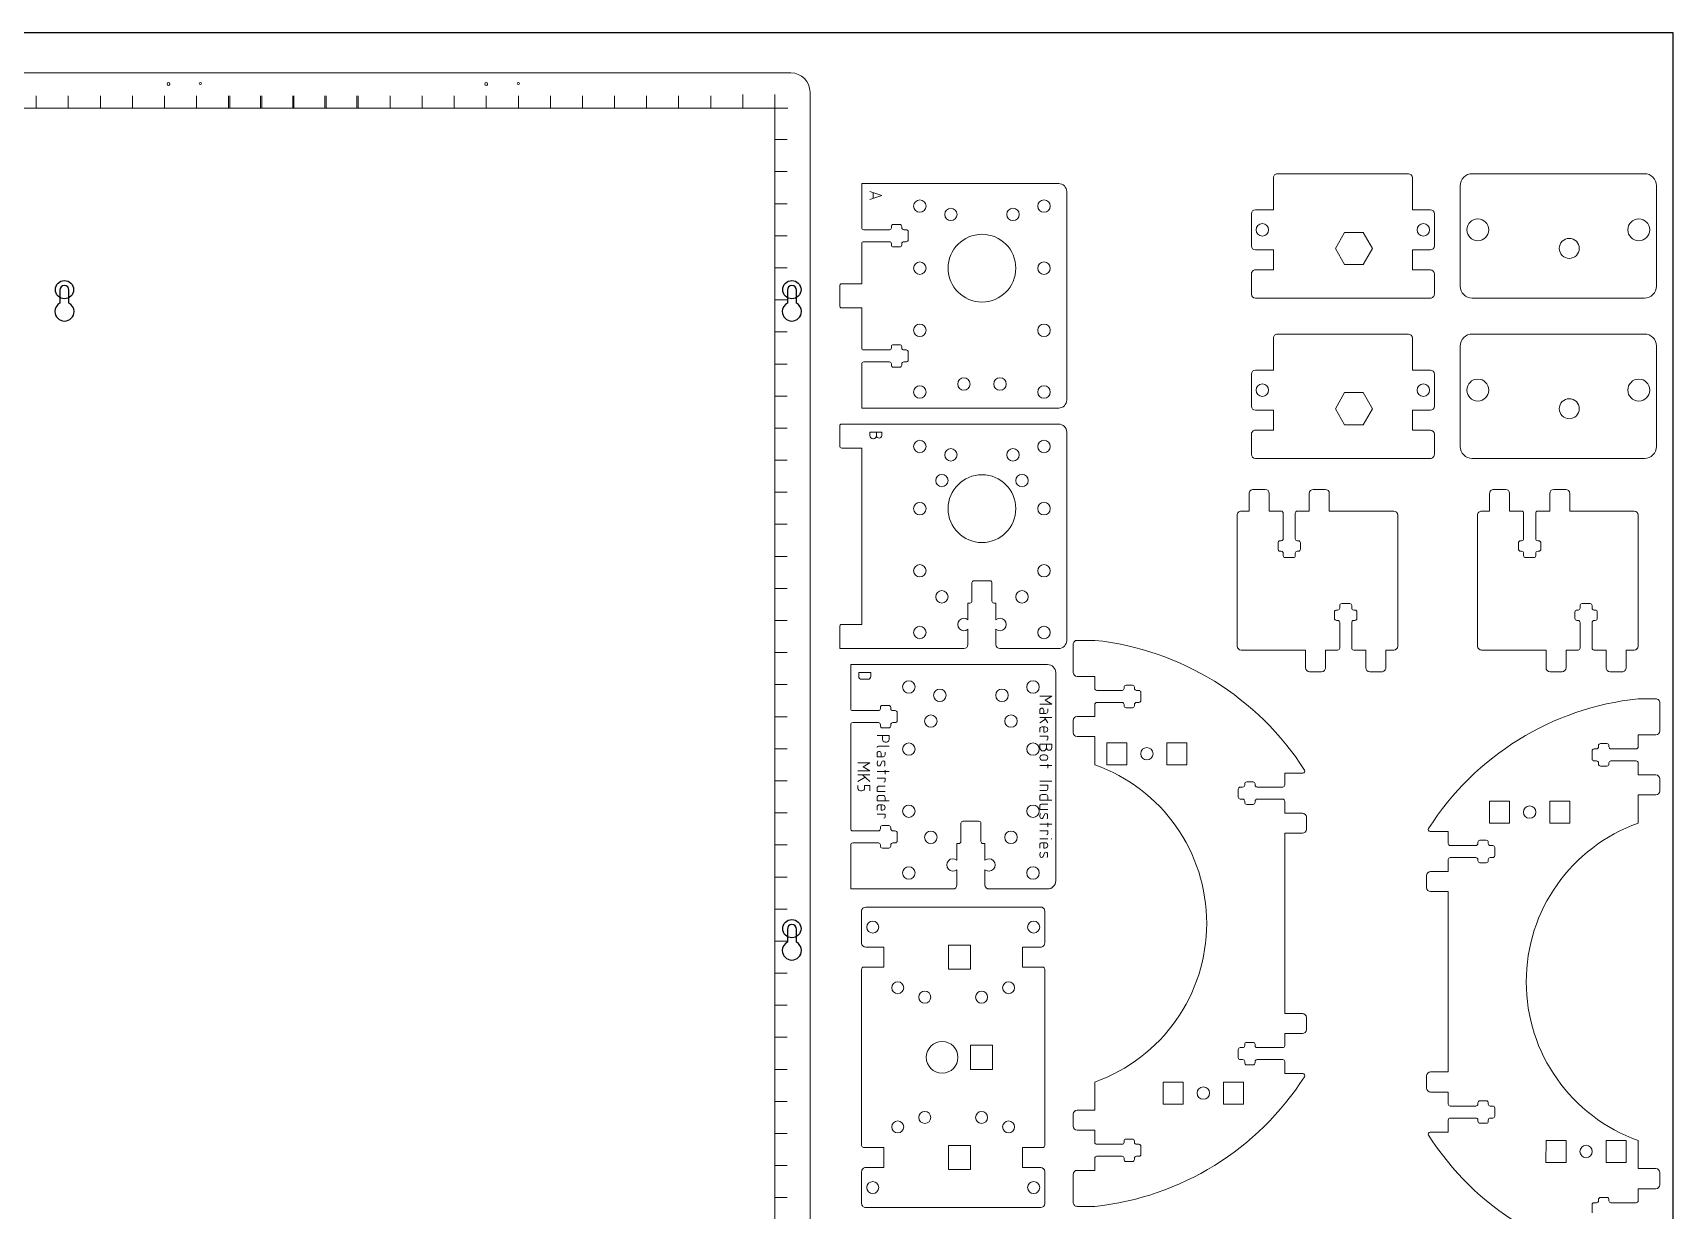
# Model space of a CAD drawing. Header units: millimetres. Extents: x 0 to 989, y 0 to 783.
# Drawn here: x 579.6 to 989, y 489.2 to 783 of the extents above; entities that cross this region are included whole.
import ezdxf

# ---------------------------------------------------------------- set-up
doc = ezdxf.new("R2010")
doc.units = ezdxf.units.MM
doc.layers.get('0').update_dxf_attribs({"color": 3, "linetype": 'CONTINUOUS', "true_color": 0x00ff00})
for name, color, linetype, lineweight, true_color in [('1 Motor Plate', 1, 'CONTINUOUS', 0, 0xff0000), ('1 Motor Plate Text', 5, 'CONTINUOUS', 0, 0x0000ff), ('2 Spacer Plate', 1, 'CONTINUOUS', 0, 0xff0000), ('2 Spacer Plate Text', 5, 'CONTINUOUS', 0, 0x0000ff), ('4 Retainer Plate', 1, 'CONTINUOUS', 0, 0xff0000), ('4 Retainer Plate Text', 5, 'CONTINUOUS', 0, 0x0000ff), ('5 Interface Spacer Mount', 1, 'CONTINUOUS', 0, 0xff0000), ('6 Dino Brackets', 1, 'CONTINUOUS', 0, 0xff0000), ('Build platform acrylic', 1, 'CONTINUOUS', 0, 0xff0000), ('Build platform acrylic text', 5, 'CONTINUOUS', 0, 0x0000ff)]:
    doc.layers.add(name, color=color, linetype=linetype, lineweight=lineweight, true_color=true_color)
doc.layers.add('Layer_1', color=7, linetype='CONTINUOUS', true_color=0xffffff)

msp = doc.modelspace()

# ---------------------------------------------------------------- linework, layer by layer
for p, q in [((989.01, 782.97), (0, 782.97)), ((989.01, 0), (989.01, 782.97))]:
    msp.add_line(p, q)
at = {"layer": '1 Motor Plate'}
for p, q in [((835.64, 745.34), (786.49, 745.34)), ((786.49, 745.34), (786.49, 734.34)), ((837.64, 743.34), (837.64, 691.34)), ((786.99, 733.84), (793.39, 733.84)), ((793.89, 734.34), (793.89, 734.64)), ((794.39, 735.14), (795.99, 735.14)), ((796.49, 734.64), (796.49, 734.34)), ((796.99, 733.84), (797.59, 733.84)), ((798.09, 733.34), (798.09, 731.34)), ((786.49, 730.34), (786.49, 720.34)), ((793.39, 730.84), (786.99, 730.84)), ((793.89, 730.04), (793.89, 730.34)), ((795.99, 729.54), (794.39, 729.54)), ((796.49, 730.34), (796.49, 730.04)), ((797.59, 730.84), (796.99, 730.84)), ((780.99, 719.84), (780.99, 714.84)), ((786.49, 720.34), (781.49, 720.34)), ((786.49, 714.34), (781.49, 714.34)), ((786.49, 714.34), (786.49, 704.34)), ((793.89, 704.34), (793.89, 704.64)), ((794.39, 705.14), (795.99, 705.14)), ((796.49, 704.64), (796.49, 704.34)), ((786.49, 700.34), (786.49, 689.34)), ((786.99, 703.84), (793.39, 703.84)), ((793.39, 700.84), (786.99, 700.84)), ((793.89, 700.04), (793.89, 700.34)), ((796.49, 700.34), (796.49, 700.04)), ((796.99, 703.84), (797.59, 703.84)), ((797.59, 700.84), (796.99, 700.84)), ((798.09, 703.34), (798.09, 701.34)), ((795.99, 699.54), (794.39, 699.54)), ((835.64, 689.34), (786.49, 689.34))]:
    msp.add_line(p, q, dxfattribs=at)
for centre, radius in [((800.99, 739.74), 1.55), ((831.99, 739.74), 1.55), ((808.74, 737.66), 1.55), ((824.24, 737.66), 1.55), ((816.49, 724.24), 8.45), ((800.99, 724.24), 1.55), ((831.99, 724.24), 1.55), ((800.99, 708.74), 1.55), ((831.99, 708.74), 1.55), ((811.99, 695.34), 1.55), ((820.99, 695.34), 1.55), ((800.99, 693.34), 1.55), ((831.99, 693.34), 1.55)]:
    msp.add_circle(centre, radius, dxfattribs=at)
for centre, radius, start, end in [((835.64, 743.34), 2, 0.0001, 90.0001), ((786.99, 734.34), 0.5, 180, 270), ((793.39, 734.34), 0.5, 270, 360), ((794.39, 734.64), 0.5, 90, 180), ((795.99, 734.64), 0.5, 360, 90), ((796.99, 734.34), 0.5, 180, 270), ((797.59, 733.34), 0.5, 360, 90), ((786.99, 730.34), 0.5, 90, 180), ((793.39, 730.34), 0.5, 360, 90), ((794.39, 730.04), 0.5, 180, 270), ((795.99, 730.04), 0.5, 270, 360), ((796.99, 730.34), 0.5, 90, 180), ((797.59, 731.34), 0.5, 270, 360), ((781.49, 719.84), 0.5, 90, 180), ((781.49, 714.84), 0.5, 180, 270), ((786.99, 704.34), 0.5, 180, 270), ((793.39, 704.34), 0.5, 270, 360), ((794.39, 704.64), 0.5, 90, 180), ((795.99, 704.64), 0.5, 360, 90), ((796.99, 704.34), 0.5, 180, 270), ((786.99, 700.34), 0.5, 90, 180), ((793.39, 700.34), 0.5, 360, 90), ((796.99, 700.34), 0.5, 90, 180), ((797.59, 703.34), 0.5, 360, 90), ((797.59, 701.34), 0.5, 270, 360), ((794.39, 700.04), 0.5, 180, 270), ((795.99, 700.04), 0.5, 270, 360), ((835.64, 691.34), 2, 270, 0)]:
    msp.add_arc(centre, radius, start, end, dxfattribs=at)
at = {"layer": '1 Motor Plate Text'}
for p, q in [((788.49, 743.34), (791.49, 742.34)), ((791.49, 742.34), (788.49, 741.34)), ((789.32, 743.06), (789.32, 741.61))]:
    msp.add_line(p, q, dxfattribs=at)
at = {"layer": '2 Spacer Plate'}
for p, q in [((780.99, 684.84), (780.99, 679.84)), ((835.64, 685.34), (781.49, 685.34)), ((837.64, 683.34), (837.64, 631.34)), ((786.49, 679.34), (781.49, 679.34)), ((786.49, 679.34), (786.49, 635.34)), ((813.99, 641.19), (813.99, 645.74)), ((814.49, 646.24), (818.49, 646.24)), ((818.99, 645.74), (818.99, 641.19)), ((813.49, 640.69), (812.99, 640.69)), ((812.99, 636.52), (812.99, 640.69)), ((819.49, 640.69), (819.99, 640.69)), ((819.99, 640.69), (819.99, 636.52)), ((780.99, 634.84), (780.99, 629.34)), ((786.49, 635.34), (781.49, 635.34)), ((812.99, 630.34), (812.99, 634.15)), ((819.99, 634.15), (819.99, 630.34)), ((811.99, 629.34), (780.99, 629.34)), ((835.64, 629.34), (820.99, 629.34))]:
    msp.add_line(p, q, dxfattribs=at)
for centre, radius in [((800.99, 679.74), 1.55), ((831.99, 679.74), 1.55), ((808.74, 677.66), 1.55), ((824.24, 677.66), 1.55), ((806.49, 671.24), 1.55), ((816.49, 664.24), 8.45), ((826.49, 671.24), 1.55), ((800.99, 664.24), 1.55), ((831.99, 664.24), 1.55), ((800.99, 648.74), 1.55), ((831.99, 648.74), 1.55), ((806.49, 642.24), 1.55), ((826.49, 642.24), 1.55), ((800.99, 633.34), 1.55), ((831.99, 633.34), 1.55)]:
    msp.add_circle(centre, radius, dxfattribs=at)
for centre, radius, start, end in [((781.49, 684.84), 0.5, 90, 180), ((835.64, 683.34), 2, 0.0001, 90.0001), ((781.49, 679.84), 0.5, 180, 270), ((814.49, 645.74), 0.5, 90, 180), ((818.49, 645.74), 0.5, 360, 90), ((813.49, 641.19), 0.5, 270, 360), ((819.49, 641.19), 0.5, 180, 270), ((781.49, 634.84), 0.5, 90, 180), ((811.99, 635.34), 1.55, 49.8222, 310.1778), ((820.99, 635.34), 1.55, 229.8222, 130.1778), ((835.64, 631.34), 2, 270, 360), ((811.99, 630.34), 1, 270, 360), ((820.99, 630.34), 1, 180, 270)]:
    msp.add_arc(centre, radius, start, end, dxfattribs=at)
at = {"layer": '2 Spacer Plate Text'}
for p, q in [((788.49, 683.34), (791.49, 683.34)), ((788.49, 682.47), (788.49, 683.34)), ((789.35, 681.67), (789.29, 681.67)), ((790.15, 683.34), (790.15, 682.47)), ((791.49, 683.34), (791.49, 682.5))]:
    msp.add_line(p, q, dxfattribs=at)
for centre, radius, start, end in [((789.29, 682.47), 0.8, 180, 270), ((789.35, 682.47), 0.8, 270, 360), ((790.82, 682.5), 0.667, 180, 360)]:
    msp.add_arc(centre, radius, start, end, dxfattribs=at)
at = {"layer": '4 Retainer Plate'}
for p, q in [((783.74, 625.34), (832.89, 625.34)), ((783.74, 625.34), (783.74, 614.24)), ((834.89, 623.34), (834.89, 571.34)), ((791.14, 614.34), (791.14, 614.64)), ((791.64, 615.14), (793.24, 615.14)), ((793.74, 614.64), (793.74, 614.34)), ((783.74, 610.24), (783.74, 584.34)), ((784.24, 613.84), (790.64, 613.84)), ((790.64, 610.84), (784.24, 610.84)), ((791.14, 610.04), (791.14, 610.34)), ((793.74, 610.34), (793.74, 610.04)), ((794.24, 613.84), (794.84, 613.84)), ((794.84, 610.84), (794.24, 610.84)), ((795.34, 613.34), (795.34, 611.34)), ((793.24, 609.54), (791.64, 609.54)), ((811.24, 581.19), (811.24, 585.74)), ((811.74, 586.24), (815.74, 586.24)), ((816.24, 585.74), (816.24, 581.19)), ((784.24, 583.84), (790.64, 583.84)), ((791.14, 584.34), (791.14, 584.64)), ((791.64, 585.14), (793.24, 585.14)), ((793.74, 584.64), (793.74, 584.34)), ((794.24, 583.84), (794.84, 583.84)), ((795.34, 583.34), (795.34, 581.34)), ((783.74, 580.34), (783.74, 569.34)), ((790.64, 580.84), (784.24, 580.84)), ((791.14, 580.04), (791.14, 580.34)), ((793.24, 579.54), (791.64, 579.54)), ((793.74, 580.34), (793.74, 580.04)), ((794.84, 580.84), (794.24, 580.84)), ((810.74, 580.69), (810.24, 580.69)), ((810.24, 576.52), (810.24, 580.69)), ((816.74, 580.69), (817.24, 580.69)), ((817.24, 580.69), (817.24, 576.52)), ((810.24, 570.34), (810.24, 574.15)), ((817.24, 574.15), (817.24, 570.34)), ((809.24, 569.34), (783.74, 569.34)), ((832.89, 569.34), (818.24, 569.34))]:
    msp.add_line(p, q, dxfattribs=at)
for centre in [(798.24, 619.74), (805.99, 617.66), (821.49, 617.66), (829.24, 619.74), (803.74, 611.24), (823.74, 611.24), (798.24, 604.24), (829.24, 604.24), (798.24, 588.74), (829.24, 588.74), (803.74, 582.24), (823.74, 582.24), (798.24, 573.34), (829.24, 573.34)]:
    msp.add_circle(centre, 1.55, dxfattribs=at)
for centre, radius, start, end in [((832.89, 623.34), 2, 360, 90), ((784.24, 614.34), 0.5, 180, 270), ((790.64, 614.34), 0.5, 270, 360), ((791.64, 614.64), 0.5, 90, 180), ((793.24, 614.64), 0.5, 360, 90), ((794.24, 614.34), 0.5, 180, 270), ((784.24, 610.34), 0.5, 90, 180), ((790.64, 610.34), 0.5, 360, 90), ((791.64, 610.04), 0.5, 180, 270), ((793.24, 610.04), 0.5, 270, 360), ((794.24, 610.34), 0.5, 90, 180), ((794.84, 613.34), 0.5, 360, 90), ((794.84, 611.34), 0.5, 270, 360), ((813.74, 604.24), 8.45, 270, 270), ((811.74, 585.74), 0.5, 90, 180), ((815.74, 585.74), 0.5, 360, 90), ((784.24, 584.34), 0.5, 180, 270), ((790.64, 584.34), 0.5, 270, 360), ((791.64, 584.64), 0.5, 90, 180), ((793.24, 584.64), 0.5, 360, 90), ((794.24, 584.34), 0.5, 180, 270), ((794.84, 583.34), 0.5, 360, 90), ((784.24, 580.34), 0.5, 90, 180), ((790.64, 580.34), 0.5, 360, 90), ((791.64, 580.04), 0.5, 180, 270), ((793.24, 580.04), 0.5, 270, 360), ((794.24, 580.34), 0.5, 90, 180), ((794.84, 581.34), 0.5, 270, 360), ((810.74, 581.19), 0.5, 270, 360), ((816.74, 581.19), 0.5, 180, 270), ((809.24, 575.34), 1.55, 49.8222, 310.1778), ((818.24, 575.34), 1.55, 229.8222, 130.1778), ((809.24, 570.34), 1, 270, 360), ((818.24, 570.34), 1, 180, 270), ((832.89, 571.34), 2, 270, 0)]:
    msp.add_arc(centre, radius, start, end, dxfattribs=at)
at = {"layer": '4 Retainer Plate Text'}
for p, q in [((785.74, 623.34), (785.74, 622.34)), ((788.74, 623.34), (785.74, 623.34)), ((788.74, 622.34), (788.74, 623.34)), ((786.4, 621.67), (788.07, 621.67)), ((830.93, 617.46), (833.93, 617.46)), ((833.93, 615.46), (830.93, 615.46)), ((833.93, 617.46), (832.27, 616.46)), ((832.27, 616.46), (833.93, 615.46)), ((832.93, 614.29), (832.93, 613.63)), ((830.93, 613.13), (830.93, 613.96)), ((832.43, 613.13), (830.93, 613.13)), ((833.93, 612.13), (830.93, 612.13)), ((832.38, 611.69), (830.93, 610.79)), ((831.93, 613.96), (831.93, 613.13)), ((832.1, 612.13), (832.93, 610.79)), ((790.33, 607.67), (793.33, 607.67)), ((791.67, 606.67), (791.67, 607.67)), ((792.67, 606), (792.33, 606)), ((793.33, 607.67), (793.33, 606.67)), ((830.93, 609.29), (830.93, 608.46)), ((830.93, 607.46), (832.93, 607.46)), ((832.27, 609.79), (831.43, 609.79)), ((831.93, 609.79), (831.93, 608.46)), ((831.93, 608.46), (832.27, 608.46)), ((832.93, 607.46), (832.93, 606.79)), ((790.33, 602.34), (790.33, 603.17)), ((791.83, 602.34), (790.33, 602.34)), ((793.33, 605), (790.67, 605)), ((791.33, 603.17), (791.33, 602.34)), ((792.33, 603.5), (792.33, 602.84)), ((830.93, 605.46), (833.93, 605.46)), ((830.93, 604.59), (830.93, 605.46)), ((832.27, 602.79), (831.6, 602.79)), ((831.8, 603.79), (831.73, 603.79)), ((832.6, 605.46), (832.6, 604.59)), ((833.93, 605.46), (833.93, 604.63)), ((785.53, 600.84), (788.53, 600.84)), ((788.53, 598.84), (785.53, 598.84)), ((788.53, 597.84), (785.53, 597.84)), ((786.7, 597.84), (788.53, 596.17)), ((788.53, 600.84), (786.87, 599.84)), ((786.87, 599.84), (788.53, 598.84)), ((793.33, 598.67), (790.33, 598.67)), ((791.47, 601.06), (791.15, 600.27)), ((792.33, 599), (792.33, 598)), ((833.93, 600.13), (830.93, 600.13)), ((831.6, 601.46), (832.27, 601.46)), ((832.93, 600.46), (832.93, 599.46)), ((787.31, 597.28), (785.53, 596.17)), ((785.53, 594.5), (785.53, 595.17)), ((786.53, 593.84), (786.2, 593.84)), ((788.53, 595.17), (787.2, 595.17)), ((787.2, 595.17), (787.2, 594.5)), ((788.53, 593.84), (788.53, 595.17)), ((790.33, 597), (792.33, 597)), ((790.33, 594.5), (790.33, 593.67)), ((790.33, 593.67), (792.33, 593.67)), ((792.33, 595), (790.83, 595)), ((792.33, 597), (792.33, 596.34)), ((833.93, 596.21), (830.93, 596.21)), ((830.93, 595.21), (832.93, 595.21)), ((832.43, 593.88), (830.93, 593.88)), ((832.93, 595.21), (832.93, 594.38)), ((790.33, 591.34), (790.33, 592.17)), ((793.33, 591.34), (790.33, 591.34)), ((790.33, 589.84), (790.33, 589)), ((790.83, 592.67), (791.83, 592.67)), ((791.67, 590.34), (790.83, 590.34)), ((791.33, 590.34), (791.33, 589)), ((792.33, 592.17), (792.33, 591.34)), ((830.93, 591.54), (830.93, 592.38)), ((833.93, 591.54), (830.93, 591.54)), ((830.93, 590.04), (830.93, 589.21)), ((831.43, 592.88), (832.43, 592.88)), ((832.93, 590.54), (831.43, 590.54)), ((832.93, 592.38), (832.93, 591.54)), ((790.33, 588), (792.33, 588)), ((791.33, 589), (791.67, 589)), ((792.33, 588), (792.33, 587.34)), ((830.93, 589.21), (832.93, 589.21)), ((833.93, 585.54), (830.93, 585.54)), ((832.07, 587.94), (831.75, 587.15)), ((832.93, 585.88), (832.93, 584.88)), ((830.93, 583.88), (832.93, 583.88)), ((830.93, 581.88), (832.93, 581.88)), ((832.93, 583.88), (832.93, 583.21)), ((833.77, 581.88), (833.93, 581.88)), ((830.93, 580.38), (830.93, 579.54)), ((832.27, 580.88), (831.43, 580.88)), ((832.07, 578.27), (831.75, 577.48)), ((831.93, 580.88), (831.93, 579.54)), ((831.93, 579.54), (832.27, 579.54))]:
    msp.add_line(p, q, dxfattribs=at)
for centre, radius, start, end in [((786.4, 622.34), 0.667, 180, 270), ((788.07, 622.34), 0.667, 270, 360), ((831.43, 613.96), 0.5, 360, 180), ((832.43, 613.63), 0.5, 270, 360), ((792.33, 606.67), 0.667, 180, 270), ((792.67, 606.67), 0.667, 270, 360), ((831.43, 609.29), 0.5, 90, 180), ((832.27, 609.13), 0.667, 270, 90), ((832.6, 606.79), 0.333, 270, 360), ((790.67, 604.67), 0.333, 90, 180), ((790.83, 603.17), 0.5, 360, 180), ((791.83, 602.84), 0.5, 270, 360), ((831.73, 604.59), 0.8, 180, 270), ((831.6, 602.13), 0.667, 90, 270), ((831.8, 604.59), 0.8, 270, 360), ((832.27, 602.13), 0.667, 270, 90), ((833.27, 604.63), 0.667, 180, 360), ((791.69, 600.72), 1.35, 153.1, 198.3), ((790.78, 600.43), 0.4, 198.3, 337.79), ((791.84, 600.91), 0.4, 18.3, 157.8), ((790.94, 600.61), 1.35, 333.1, 18.3), ((786.2, 594.5), 0.667, 180, 270), ((786.53, 594.5), 0.667, 270, 360), ((790.83, 594.5), 0.5, 90, 180), ((792, 596.34), 0.333, 270, 360), ((832.43, 594.38), 0.5, 270, 360), ((790.83, 592.17), 0.5, 90, 180), ((790.83, 589.84), 0.5, 90, 180), ((791.67, 589.67), 0.667, 270, 90), ((791.83, 592.17), 0.5, 360, 90), ((831.43, 592.38), 0.5, 90, 180), ((831.43, 590.04), 0.5, 90, 180), ((832.43, 592.38), 0.5, 360, 90), ((792, 587.34), 0.333, 270, 360), ((832.29, 587.6), 1.35, 153.1, 198.3), ((831.38, 587.3), 0.4, 198.3, 337.79), ((832.44, 587.79), 0.4, 18.3, 157.8), ((831.54, 587.49), 1.35, 333.1, 18.3), ((832.6, 583.21), 0.333, 270, 360), ((831.43, 580.38), 0.5, 90, 180), ((832.29, 577.93), 1.35, 153.1, 198.3), ((831.38, 577.63), 0.4, 198.3, 337.79), ((832.44, 578.12), 0.4, 18.3, 157.8), ((832.27, 580.21), 0.667, 270, 90), ((831.54, 577.82), 1.35, 333.1, 18.3)]:
    msp.add_arc(centre, radius, start, end, dxfattribs=at)
at = {"layer": '5 Interface Spacer Mount'}
for p, q in [((786.47, 563.83), (786.47, 555.83)), ((831.15, 564.84), (787.47, 564.83)), ((832.15, 563.84), (832.15, 555.84)), ((791.97, 554.83), (787.47, 554.83)), ((791.97, 549.83), (791.97, 554.83)), ((813.65, 555.34), (808.15, 555.34)), ((808.15, 555.34), (808.15, 549.34)), ((813.65, 549.34), (813.65, 555.34)), ((826.65, 549.84), (826.65, 554.84)), ((831.15, 554.84), (826.65, 554.84)), ((786.47, 505.34), (786.47, 549.34)), ((791.97, 549.83), (786.97, 549.84)), ((813.65, 549.34), (808.15, 549.34)), ((831.65, 549.84), (826.65, 549.84)), ((832.15, 549.34), (832.15, 505.34)), ((813.65, 530.34), (819.15, 530.34)), ((813.65, 524.34), (813.65, 530.34)), ((819.15, 530.34), (819.15, 524.34)), ((819.15, 524.34), (813.65, 524.34)), ((813.65, 524.34), (819.15, 524.34)), ((791.97, 504.84), (786.97, 504.84)), ((791.97, 499.84), (791.97, 504.84)), ((813.65, 505.34), (808.15, 505.34)), ((808.15, 499.34), (808.15, 505.34)), ((813.65, 505.34), (813.65, 499.34)), ((826.65, 499.84), (826.65, 504.84)), ((831.65, 504.84), (826.65, 504.84)), ((791.97, 499.84), (787.47, 499.84)), ((831.15, 499.84), (826.65, 499.84)), ((786.47, 498.84), (786.47, 490.84)), ((813.65, 499.34), (808.15, 499.34)), ((832.15, 490.84), (832.15, 498.84)), ((831.15, 489.84), (787.47, 489.84))]:
    msp.add_line(p, q, dxfattribs=at)
for centre, radius in [((789.22, 559.83), 1.5), ((829.4, 559.84), 1.5), ((795.47, 544.71), 1.5), ((823.15, 544.71), 1.5), ((802.22, 542.34), 1.5), ((816.4, 542.34), 1.5), ((806.56, 527.34), 3.95), ((802.22, 512.34), 1.5), ((816.4, 512.34), 1.5), ((795.47, 509.96), 1.5), ((823.15, 509.96), 1.5), ((789.22, 494.84), 1.5), ((829.4, 494.84), 1.5)]:
    msp.add_circle(centre, radius, dxfattribs=at)
for centre, radius, start, end in [((787.47, 563.83), 1, 90.0147, 180.0143), ((831.15, 563.84), 1, 0.0143, 90.0147), ((787.47, 555.83), 1, 180, 269.9997), ((831.15, 555.84), 1, 269.9997, 360), ((786.97, 549.34), 0.5, 89.9641, 180), ((831.65, 549.34), 0.5, 360, 89.9641), ((786.97, 505.34), 0.5, 180, 269.9997), ((831.65, 505.34), 0.5, 269.9997, 360), ((787.47, 498.84), 1, 89.9997, 180), ((831.15, 498.84), 1, 360, 89.9997), ((787.47, 490.84), 1, 179.9994, 269.9997), ((831.15, 490.84), 1, 269.9997, 359.9994)]:
    msp.add_arc(centre, radius, start, end, dxfattribs=at)
at = {"layer": '6 Dino Brackets'}
for p, q in [((889.23, 746.81), (889.23, 738.81)), ((890.23, 747.81), (922.91, 747.8)), ((923.91, 738.81), (923.91, 746.8)), ((938.84, 747.81), (981.84, 747.81)), ((935.84, 719.77), (935.84, 744.81)), ((984.84, 719.77), (984.84, 744.81)), ((883.73, 737.81), (883.73, 729.81)), ((889.23, 738.81), (884.73, 738.81)), ((928.41, 738.81), (923.91, 738.81)), ((929.41, 729.81), (929.41, 737.81)), ((904.7, 729.18), (907.01, 733.18)), ((907.01, 733.18), (911.63, 733.18)), ((911.63, 733.18), (913.93, 729.18)), ((889.23, 728.81), (884.73, 728.81)), ((889.23, 723.81), (889.23, 728.81)), ((904.7, 729.18), (907.01, 725.18)), ((911.63, 725.18), (913.93, 729.18)), ((923.91, 723.81), (923.91, 728.81)), ((928.41, 728.81), (923.91, 728.81)), ((907.01, 725.18), (911.63, 725.18)), ((883.73, 717.77), (883.73, 722.81)), ((889.23, 723.81), (884.73, 723.81)), ((928.41, 723.81), (923.91, 723.81)), ((929.41, 717.77), (929.41, 722.81)), ((928.41, 716.77), (884.73, 716.77)), ((938.84, 716.77), (981.84, 716.77)), ((889.23, 706.81), (889.23, 698.81)), ((890.23, 707.81), (922.91, 707.8)), ((923.91, 698.81), (923.91, 706.8)), ((935.84, 679.77), (935.84, 704.81)), ((938.84, 707.81), (981.84, 707.81)), ((984.84, 679.77), (984.84, 704.81)), ((883.73, 697.81), (883.73, 689.81)), ((889.23, 698.81), (884.73, 698.81)), ((928.41, 698.81), (923.91, 698.81)), ((929.41, 689.81), (929.41, 697.81)), ((904.7, 689.18), (907.01, 693.18)), ((907.01, 693.18), (911.63, 693.18)), ((911.63, 693.18), (913.93, 689.18)), ((889.23, 688.81), (884.73, 688.81)), ((889.23, 683.81), (889.23, 688.81)), ((904.7, 689.18), (907.01, 685.18)), ((911.63, 685.18), (913.93, 689.18)), ((923.91, 683.81), (923.91, 688.81)), ((928.41, 688.81), (923.91, 688.81)), ((889.23, 683.81), (884.73, 683.81)), ((907.01, 685.18), (911.63, 685.18)), ((928.41, 683.81), (923.91, 683.81)), ((883.73, 677.77), (883.73, 682.81)), ((929.41, 677.77), (929.41, 682.81)), ((928.41, 676.77), (884.73, 676.77)), ((938.84, 676.77), (981.84, 676.77)), ((883.19, 663.62), (883.19, 668.02)), ((887.19, 669.02), (884.19, 669.02)), ((888.19, 663.62), (888.19, 668.02)), ((898.19, 663.62), (898.19, 668.02)), ((902.19, 669.02), (899.19, 669.02)), ((903.19, 668.02), (903.19, 663.62)), ((943.19, 663.62), (943.19, 668.02)), ((947.19, 669.02), (944.19, 669.02)), ((948.19, 663.62), (948.19, 668.02)), ((958.19, 663.62), (958.19, 668.02)), ((962.19, 669.02), (959.19, 669.02)), ((963.19, 668.02), (963.19, 663.62)), ((883.19, 663.62), (881.19, 663.62)), ((891.19, 663.62), (888.19, 663.62)), ((895.19, 663.62), (898.19, 663.62)), ((903.19, 663.62), (919.27, 663.62)), ((943.19, 663.62), (941.19, 663.62)), ((951.19, 663.62), (948.19, 663.62)), ((955.19, 663.62), (958.19, 663.62)), ((963.19, 663.62), (979.27, 663.62)), ((880.19, 629.94), (880.19, 662.62)), ((891.69, 656.72), (891.69, 663.12)), ((894.69, 663.12), (894.69, 656.72)), ((920.27, 629.94), (920.27, 662.62)), ((940.19, 629.94), (940.19, 662.62)), ((951.69, 656.72), (951.69, 663.12)), ((954.69, 663.12), (954.69, 656.72)), ((980.27, 629.94), (980.27, 662.62)), ((890.39, 655.72), (890.39, 654.12)), ((891.19, 656.22), (890.89, 656.22)), ((895.49, 656.22), (895.19, 656.22)), ((895.99, 654.12), (895.99, 655.72)), ((950.39, 655.72), (950.39, 654.12)), ((951.19, 656.22), (950.89, 656.22)), ((955.49, 656.22), (955.19, 656.22)), ((955.99, 654.12), (955.99, 655.72)), ((890.89, 653.62), (891.19, 653.62)), ((891.69, 652.52), (891.69, 653.12)), ((894.19, 652.02), (892.19, 652.02)), ((894.69, 653.12), (894.69, 652.52)), ((895.19, 653.62), (895.49, 653.62)), ((950.89, 653.62), (951.19, 653.62)), ((951.69, 652.52), (951.69, 653.12)), ((954.19, 652.02), (952.19, 652.02)), ((954.69, 653.12), (954.69, 652.52)), ((955.19, 653.62), (955.49, 653.62)), ((905.27, 638.94), (904.97, 638.94)), ((905.77, 639.44), (905.77, 640.04)), ((906.27, 640.54), (908.27, 640.54)), ((908.77, 640.04), (908.77, 639.44)), ((909.57, 638.94), (909.27, 638.94)), ((965.27, 638.94), (964.97, 638.94)), ((965.77, 639.44), (965.77, 640.04)), ((966.27, 640.54), (968.27, 640.54)), ((968.77, 640.04), (968.77, 639.44)), ((969.57, 638.94), (969.27, 638.94)), ((904.47, 638.44), (904.47, 636.84)), ((904.97, 636.34), (905.27, 636.34)), ((905.77, 629.44), (905.77, 635.84)), ((908.77, 635.84), (908.77, 629.44)), ((909.27, 636.34), (909.57, 636.34)), ((910.07, 636.84), (910.07, 638.44)), ((964.47, 638.44), (964.47, 636.84)), ((964.97, 636.34), (965.27, 636.34)), ((965.77, 629.44), (965.77, 635.84)), ((968.77, 635.84), (968.77, 629.44)), ((969.27, 636.34), (969.57, 636.34)), ((970.07, 636.84), (970.07, 638.44)), ((844.66, 631.38), (840.26, 631.38)), ((839.26, 630.38), (839.26, 623.38)), ((881.19, 628.94), (897.27, 628.94)), ((897.27, 624.54), (897.27, 628.94)), ((902.27, 628.94), (902.27, 624.54)), ((905.27, 628.94), (902.27, 628.94)), ((909.27, 628.94), (912.27, 628.94)), ((912.27, 628.94), (912.27, 624.54)), ((917.27, 628.94), (917.27, 624.54)), ((917.27, 628.94), (919.27, 628.94)), ((941.19, 628.94), (957.27, 628.94)), ((957.27, 624.54), (957.27, 628.94)), ((962.27, 628.94), (962.27, 624.54)), ((965.27, 628.94), (962.27, 628.94)), ((969.27, 628.94), (972.27, 628.94)), ((972.27, 628.94), (972.27, 624.54)), ((977.27, 628.94), (977.27, 624.54)), ((977.27, 628.94), (979.27, 628.94)), ((844.66, 622.38), (840.26, 622.38)), ((844.66, 619.38), (844.66, 622.38)), ((898.27, 623.54), (901.27, 623.54)), ((913.27, 623.54), (916.27, 623.54)), ((958.27, 623.54), (961.27, 623.54)), ((973.27, 623.54), (976.27, 623.54)), ((851.46, 618.88), (845.16, 618.88)), ((851.96, 619.38), (851.96, 619.68)), ((852.46, 620.18), (854.06, 620.18)), ((854.56, 619.68), (854.56, 619.38)), ((855.66, 618.88), (855.06, 618.88)), ((856.16, 616.38), (856.16, 618.38)), ((844.66, 615.38), (844.66, 612.38)), ((845.16, 615.88), (851.46, 615.88)), ((851.96, 615.08), (851.96, 615.38)), ((854.06, 614.58), (852.46, 614.58)), ((854.56, 615.38), (854.56, 615.08)), ((855.06, 615.88), (855.66, 615.88)), ((980.26, 616.8), (984.67, 616.8)), ((985.67, 608.8), (985.67, 615.8)), ((839.26, 611.38), (839.26, 608.38)), ((844.66, 612.38), (840.26, 612.38)), ((840.26, 607.38), (844.66, 607.38)), ((844.66, 600.34), (844.66, 607.38)), ((980.27, 607.8), (984.67, 607.8)), ((980.27, 604.8), (980.27, 607.8)), ((847.66, 605.84), (847.66, 600.34)), ((852.66, 605.84), (847.66, 605.84)), ((852.66, 605.84), (852.66, 600.34)), ((862.66, 605.84), (862.66, 600.34)), ((867.66, 605.84), (862.66, 605.84)), ((867.66, 605.84), (867.66, 600.34)), ((968.77, 601.8), (968.77, 603.8)), ((969.27, 604.3), (969.87, 604.3)), ((970.37, 605.1), (970.37, 604.8)), ((972.47, 605.6), (970.87, 605.6)), ((972.97, 604.8), (972.97, 605.1)), ((973.47, 604.3), (979.77, 604.3)), ((852.66, 600.34), (847.66, 600.34)), ((867.66, 600.34), (862.66, 600.34)), ((892.06, 595.26), (892.06, 598.26)), ((896.56, 598.26), (892.06, 598.26)), ((969.87, 601.3), (969.27, 601.3)), ((970.37, 600.8), (970.37, 600.5)), ((970.87, 600), (972.47, 600)), ((972.97, 600.5), (972.97, 600.8)), ((979.77, 601.3), (973.47, 601.3)), ((980.27, 600.8), (980.27, 597.8)), ((980.27, 597.8), (984.67, 597.8)), ((880.46, 592.26), (880.46, 594.26)), ((880.96, 594.76), (881.56, 594.76)), ((882.06, 595.56), (882.06, 595.26)), ((884.16, 596.06), (882.56, 596.06)), ((884.66, 595.26), (884.66, 595.56)), ((885.16, 594.76), (891.56, 594.76)), ((985.67, 593.8), (985.67, 596.8)), ((881.56, 591.76), (880.96, 591.76)), ((882.06, 591.26), (882.06, 590.96)), ((882.56, 590.46), (884.16, 590.46)), ((884.66, 590.96), (884.66, 591.26)), ((891.56, 591.76), (885.16, 591.76)), ((892.06, 591.26), (892.06, 588.26)), ((943.19, 591.27), (948.19, 591.27)), ((943.19, 585.77), (943.19, 591.27)), ((948.19, 591.27), (948.19, 585.77)), ((958.19, 591.27), (958.19, 585.77)), ((958.19, 591.27), (963.19, 591.27)), ((963.19, 591.27), (963.19, 585.77)), ((984.67, 592.8), (980.27, 592.8)), ((980.27, 585.77), (980.27, 592.8)), ((892.06, 588.26), (896.46, 588.26)), ((897.46, 584.26), (897.46, 587.26)), ((943.19, 585.77), (948.19, 585.77)), ((958.19, 585.77), (963.19, 585.77)), ((892.06, 538.26), (892.06, 583.26)), ((892.06, 583.26), (896.46, 583.26)), ((928.37, 583.68), (932.86, 583.68)), ((932.86, 580.68), (932.86, 583.68)), ((942.36, 581.48), (940.76, 581.48)), ((933.36, 580.18), (939.76, 580.18)), ((940.26, 580.98), (940.26, 580.68)), ((942.86, 580.68), (942.86, 580.98)), ((943.36, 580.18), (943.96, 580.18)), ((944.46, 579.68), (944.46, 577.68)), ((932.86, 573.68), (928.46, 573.68)), ((932.86, 576.68), (932.86, 573.68)), ((939.76, 577.18), (933.36, 577.18)), ((940.26, 576.68), (940.26, 576.38)), ((940.76, 575.88), (942.36, 575.88)), ((942.86, 576.38), (942.86, 576.68)), ((943.96, 577.18), (943.36, 577.18)), ((927.46, 572.68), (927.46, 569.68)), ((932.86, 568.68), (928.46, 568.68)), ((932.86, 568.68), (932.86, 523.68)), ((892.06, 538.26), (896.46, 538.26)), ((897.46, 534.26), (897.46, 537.26)), ((892.06, 533.26), (896.46, 533.26)), ((892.06, 530.26), (892.06, 533.26)), ((880.46, 527.26), (880.46, 529.26)), ((880.96, 529.76), (881.56, 529.76)), ((882.06, 530.56), (882.06, 530.26)), ((884.16, 531.06), (882.56, 531.06)), ((884.66, 530.26), (884.66, 530.56)), ((885.16, 529.76), (891.56, 529.76)), ((881.56, 526.76), (880.96, 526.76)), ((882.06, 526.26), (882.06, 525.96)), ((882.56, 525.46), (884.16, 525.46)), ((884.66, 525.96), (884.66, 526.26)), ((891.56, 526.76), (885.16, 526.76)), ((892.06, 526.26), (892.06, 523.26)), ((844.66, 521.17), (844.66, 514.14)), ((861.74, 515.67), (861.74, 521.17)), ((866.74, 521.17), (861.74, 521.17)), ((866.74, 515.67), (866.74, 521.17)), ((876.74, 515.67), (876.74, 521.17)), ((881.74, 521.17), (876.74, 521.17)), ((881.74, 521.17), (881.74, 515.67)), ((896.56, 523.26), (892.06, 523.26)), ((927.46, 522.68), (927.46, 519.68)), ((932.86, 523.68), (928.46, 523.68)), ((932.86, 518.68), (928.46, 518.68)), ((932.86, 515.68), (932.86, 518.68)), ((940.26, 515.98), (940.26, 515.68)), ((942.36, 516.48), (940.76, 516.48)), ((942.86, 515.68), (942.86, 515.98)), ((839.26, 513.14), (839.26, 510.14)), ((840.26, 514.14), (844.66, 514.14)), ((866.74, 515.67), (861.74, 515.67)), ((881.74, 515.67), (876.74, 515.67)), ((933.36, 515.18), (939.76, 515.18)), ((939.76, 512.18), (933.36, 512.18)), ((943.36, 515.18), (943.96, 515.18)), ((943.96, 512.18), (943.36, 512.18)), ((944.46, 514.68), (944.46, 512.68)), ((844.66, 509.14), (840.26, 509.14)), ((844.66, 506.14), (844.66, 509.14)), ((928.37, 508.68), (932.86, 508.68)), ((932.86, 511.68), (932.86, 508.68)), ((940.26, 511.68), (940.26, 511.38)), ((940.76, 510.88), (942.36, 510.88)), ((942.86, 511.38), (942.86, 511.68)), ((845.16, 505.64), (851.46, 505.64)), ((851.96, 506.44), (851.96, 506.14)), ((854.06, 506.94), (852.46, 506.94)), ((854.56, 506.14), (854.56, 506.44)), ((855.06, 505.64), (855.66, 505.64)), ((856.16, 505.14), (856.16, 503.14)), ((957.26, 501.1), (957.27, 506.6)), ((957.27, 506.6), (962.27, 506.6)), ((962.27, 501.1), (962.27, 506.6)), ((972.27, 501.1), (972.27, 506.6)), ((972.27, 506.6), (977.27, 506.6)), ((977.27, 501.1), (977.27, 506.6)), ((980.27, 506.6), (980.27, 499.56)), ((844.66, 502.14), (844.66, 499.14)), ((851.46, 502.64), (845.16, 502.64)), ((851.96, 502.14), (851.96, 501.84)), ((852.46, 501.34), (854.06, 501.34)), ((854.56, 501.84), (854.56, 502.14)), ((855.66, 502.64), (855.06, 502.64)), ((957.26, 501.1), (962.27, 501.1)), ((972.27, 501.1), (977.27, 501.1)), ((984.67, 499.56), (980.27, 499.56)), ((839.26, 498.14), (839.26, 491.14)), ((844.66, 499.14), (840.26, 499.14)), ((985.67, 495.56), (985.67, 498.56)), ((970.37, 491.56), (970.37, 491.86)), ((970.87, 492.36), (972.47, 492.36)), ((972.97, 491.86), (972.97, 491.56)), ((980.27, 494.56), (984.67, 494.56)), ((980.27, 491.56), (980.27, 494.56)), ((844.66, 490.14), (840.26, 490.14)), ((968.77, 490.56), (968.77, 488.56)), ((969.87, 491.06), (969.27, 491.06)), ((979.77, 491.06), (973.47, 491.06))]:
    msp.add_line(p, q, dxfattribs=at)
for centre, radius in [((886.48, 733.81), 1.55), ((926.66, 733.81), 1.55), ((940.25, 733.81), 2.75), ((980.43, 733.81), 2.75), ((963.08, 729.18), 2.5), ((940.25, 693.81), 2.75), ((980.43, 693.81), 2.75), ((886.48, 693.81), 1.55), ((926.66, 693.81), 1.55), ((963.08, 689.18), 2.5), ((857.66, 603.09), 1.55), ((953.19, 588.52), 1.55), ((871.74, 518.42), 1.55), ((967.27, 503.85), 1.55)]:
    msp.add_circle(centre, radius, dxfattribs=at)
for centre, radius, start, end in [((890.23, 746.81), 1, 89.9988, 180), ((922.91, 746.8), 1, 360, 89.9988), ((938.84, 744.81), 3, 89.9988, 180), ((981.84, 744.81), 3, 360, 89.9988), ((884.73, 737.81), 1, 90, 180), ((928.41, 737.81), 1, 360, 90), ((884.73, 729.81), 1, 180, 270), ((928.41, 729.81), 1, 270, 360), ((884.73, 722.81), 1, 90, 180.0015), ((928.41, 722.81), 1, 0.0015, 90), ((884.73, 717.77), 1, 180.0015, 270), ((928.41, 717.77), 1, 270, 0.0015), ((938.84, 719.77), 3, 180, 270), ((981.84, 719.77), 3, 270, 360), ((890.23, 706.81), 1, 89.9988, 180), ((922.91, 706.8), 1, 360, 89.9988), ((938.84, 704.81), 3, 89.9988, 180), ((981.84, 704.81), 3, 360, 89.9988), ((884.73, 697.81), 1, 90, 180), ((928.41, 697.81), 1, 360, 90), ((884.73, 689.81), 1, 180, 270), ((928.41, 689.81), 1, 270, 360), ((884.73, 682.81), 1, 90, 180.0015), ((928.41, 682.81), 1, 0.0015, 90), ((938.84, 679.77), 3, 180, 270), ((981.84, 679.77), 3, 270, 360), ((884.73, 677.77), 1, 180.0015, 270), ((928.41, 677.77), 1, 270, 0.0015), ((884.19, 668.02), 1, 90, 180.006), ((887.19, 668.02), 1, 0, 90), ((899.19, 668.02), 1, 90, 180), ((902.19, 668.02), 1, 360, 90), ((944.19, 668.02), 1, 90, 180.006), ((947.19, 668.02), 1, 0, 90), ((959.19, 668.02), 1, 90, 180), ((962.19, 668.02), 1, 360, 90), ((881.19, 662.62), 1, 90, 180.006), ((891.19, 663.12), 0.5, 360, 90), ((895.19, 663.12), 0.5, 90, 180), ((919.27, 662.62), 1, 360, 90), ((941.19, 662.62), 1, 90, 180.006), ((951.19, 663.12), 0.5, 360, 90), ((955.19, 663.12), 0.5, 90, 180), ((979.27, 662.62), 1, 360, 90), ((890.89, 655.72), 0.5, 90, 180), ((891.19, 656.72), 0.5, 270, 360), ((895.19, 656.72), 0.5, 180, 270), ((895.49, 655.72), 0.5, 360, 90), ((950.89, 655.72), 0.5, 90, 180), ((951.19, 656.72), 0.5, 270, 360), ((955.19, 656.72), 0.5, 180, 270), ((955.49, 655.72), 0.5, 360, 90), ((890.89, 654.12), 0.5, 180, 270), ((891.19, 653.12), 0.5, 360, 90), ((892.19, 652.52), 0.5, 180, 270), ((894.19, 652.52), 0.5, 270, 0), ((895.19, 653.12), 0.5, 90, 180), ((895.49, 654.12), 0.5, 270, 360), ((950.89, 654.12), 0.5, 180, 270), ((951.19, 653.12), 0.5, 360, 90), ((952.19, 652.52), 0.5, 180, 270), ((954.19, 652.52), 0.5, 270, 0), ((955.19, 653.12), 0.5, 90, 180), ((955.49, 654.12), 0.5, 270, 360), ((904.97, 638.44), 0.5, 90, 180), ((905.27, 639.44), 0.5, 270, 360), ((906.27, 640.04), 0.5, 90, 180), ((908.27, 640.04), 0.5, 360, 90), ((909.27, 639.44), 0.5, 180, 270), ((909.57, 638.44), 0.5, 360, 90), ((964.97, 638.44), 0.5, 90, 180), ((965.27, 639.44), 0.5, 270, 360), ((966.27, 640.04), 0.5, 90, 180), ((968.27, 640.04), 0.5, 360, 90), ((969.27, 639.44), 0.5, 180, 270), ((969.57, 638.44), 0.5, 360, 90), ((904.97, 636.84), 0.5, 180, 270), ((905.27, 635.84), 0.5, 360, 90), ((909.27, 635.84), 0.5, 90, 180), ((909.57, 636.84), 0.5, 270, 360), ((964.97, 636.84), 0.5, 180, 270), ((965.27, 635.84), 0.5, 360, 90), ((969.27, 635.84), 0.5, 90, 180), ((969.57, 636.84), 0.5, 270, 360), ((840.26, 630.38), 1, 89.994, 180), ((837.15, 560.76), 71.02, 32.6034, 83.9273), ((881.19, 629.94), 1, 180.006, 270), ((905.27, 629.44), 0.5, 270, 360), ((909.27, 629.44), 0.5, 180, 270), ((919.27, 629.94), 1, 270, 360), ((941.19, 629.94), 1, 180.006, 270), ((965.27, 629.44), 0.5, 270, 360), ((969.27, 629.44), 0.5, 180, 270), ((979.27, 629.94), 1, 270, 360), ((840.26, 623.38), 1, 180, 270), ((898.27, 624.54), 1, 180, 270), ((901.27, 624.54), 1, 270, 0), ((913.27, 624.54), 1, 180, 270), ((916.27, 624.54), 1, 270, 0.006), ((958.27, 624.54), 1, 180, 270), ((961.27, 624.54), 1, 270, 0), ((973.27, 624.54), 1, 180, 270), ((976.27, 624.54), 1, 270, 0.006), ((845.16, 619.38), 0.5, 180, 270), ((851.46, 619.38), 0.5, 270, 360), ((852.46, 619.68), 0.5, 90, 180), ((854.06, 619.68), 0.5, 360, 90), ((855.06, 619.38), 0.5, 180, 270), ((855.66, 618.38), 0.5, 0, 90), ((845.16, 615.38), 0.5, 90, 180), ((851.46, 615.38), 0.5, 0, 90), ((852.46, 615.08), 0.5, 180, 270), ((854.06, 615.08), 0.5, 270, 360), ((855.06, 615.38), 0.5, 90, 180), ((855.66, 616.38), 0.5, 270, 0), ((987.78, 546.18), 71.02, 96.0752, 147.3941), ((984.67, 615.8), 1, 360, 90.006), ((840.26, 611.38), 1, 90, 180), ((840.26, 608.38), 1, 180, 270), ((984.67, 608.8), 1, 270, 360), ((969.27, 603.8), 0.5, 90, 180), ((969.87, 604.8), 0.5, 270, 360), ((970.87, 605.1), 0.5, 90, 180), ((972.47, 605.1), 0.5, 360, 90), ((973.47, 604.8), 0.5, 180, 270), ((979.77, 604.8), 0.5, 270, 360), ((830.58, 560.76), 42.01, 289.5762, 70.4238), ((896.56, 598.76), 0.5, 269.9685, 32.6034), ((969.27, 601.8), 0.5, 180, 270), ((969.87, 600.8), 0.5, 0, 90), ((970.87, 600.5), 0.5, 180, 270), ((972.47, 600.5), 0.5, 270, 0), ((973.47, 600.8), 0.5, 90, 180), ((979.77, 600.8), 0.5, 360, 90), ((984.67, 596.8), 1, 360, 90), ((880.96, 594.26), 0.5, 90, 180), ((881.56, 595.26), 0.5, 270, 0), ((882.56, 595.56), 0.5, 90, 180), ((884.16, 595.56), 0.5, 0, 90), ((885.16, 595.26), 0.5, 180, 270), ((891.56, 595.26), 0.5, 270, 360), ((984.67, 593.8), 1, 270, 360), ((880.96, 592.26), 0.5, 180, 270), ((881.56, 591.26), 0.5, 0, 90), ((882.56, 590.96), 0.5, 180, 270), ((884.16, 590.96), 0.5, 270, 360), ((885.16, 591.26), 0.5, 90, 180), ((891.56, 591.26), 0.5, 360, 90), ((896.46, 587.26), 1, 0, 90), ((994.34, 546.18), 42.01, 109.5762, 250.4238), ((896.46, 584.26), 1, 270, 0), ((928.37, 584.18), 0.5, 147.3941, 270), ((940.76, 580.98), 0.5, 90, 180), ((942.36, 580.98), 0.5, 0, 90), ((933.36, 580.68), 0.5, 180, 270), ((939.76, 580.68), 0.5, 270, 360), ((943.36, 580.68), 0.5, 180, 270), ((943.96, 579.68), 0.5, 360, 90), ((943.96, 577.68), 0.5, 270, 360), ((928.46, 572.68), 1, 90, 180), ((933.36, 576.68), 0.5, 90, 180), ((939.76, 576.68), 0.5, 0, 90), ((940.76, 576.38), 0.5, 180, 270), ((942.36, 576.38), 0.5, 270, 0), ((943.36, 576.68), 0.5, 90, 180), ((928.46, 569.68), 1, 180, 270), ((896.46, 537.26), 1, 360, 90), ((896.46, 534.26), 1, 270, 360), ((880.96, 529.26), 0.5, 90, 180), ((881.56, 530.26), 0.5, 270, 0), ((882.56, 530.56), 0.5, 90, 180), ((884.16, 530.56), 0.5, 0, 90), ((885.16, 530.26), 0.5, 180, 270), ((891.56, 530.26), 0.5, 270, 360), ((880.96, 527.26), 0.5, 180, 270), ((881.56, 526.26), 0.5, 0, 90), ((882.56, 525.96), 0.5, 180, 270), ((884.16, 525.96), 0.5, 270, 360), ((885.16, 526.26), 0.5, 90, 180), ((891.56, 526.26), 0.5, 360, 90), ((837.15, 560.76), 71.02, 276.0752, 327.3941), ((896.56, 522.76), 0.5, 327.3941, 90), ((928.46, 522.68), 1, 90, 180), ((928.46, 519.68), 1, 180, 270), ((940.76, 515.98), 0.5, 90, 180), ((942.36, 515.98), 0.5, 0, 90), ((840.26, 513.14), 1, 90, 180), ((933.36, 515.68), 0.5, 180, 270), ((933.36, 511.68), 0.5, 90, 180), ((939.76, 515.68), 0.5, 270, 360), ((939.76, 511.68), 0.5, 0, 90), ((943.36, 515.68), 0.5, 180, 270), ((943.36, 511.68), 0.5, 90, 180), ((943.96, 514.68), 0.5, 360, 90), ((943.96, 512.68), 0.5, 270, 360), ((840.26, 510.14), 1, 180, 270), ((928.37, 508.18), 0.5, 89.9685, 212.6034), ((987.78, 546.18), 71.02, 212.6034, 263.9273), ((940.76, 511.38), 0.5, 180, 270), ((942.36, 511.38), 0.5, 270, 0), ((845.16, 506.14), 0.5, 180, 270), ((851.46, 506.14), 0.5, 270, 0), ((852.46, 506.44), 0.5, 90, 180), ((854.06, 506.44), 0.5, 0, 90), ((855.06, 506.14), 0.5, 180, 270), ((855.66, 505.14), 0.5, 360, 90), ((845.16, 502.14), 0.5, 90, 180), ((851.46, 502.14), 0.5, 360, 90), ((852.46, 501.84), 0.5, 180, 270), ((854.06, 501.84), 0.5, 270, 360), ((855.06, 502.14), 0.5, 90, 180), ((855.66, 503.14), 0.5, 270, 360), ((984.67, 498.56), 1, 0, 90), ((840.26, 498.14), 1, 90, 180), ((984.67, 495.56), 1, 270, 0), ((969.87, 491.56), 0.5, 270, 360), ((970.87, 491.86), 0.5, 90, 180), ((972.47, 491.86), 0.5, 0, 90), ((973.47, 491.56), 0.5, 180, 270), ((979.77, 491.56), 0.5, 270, 0), ((840.26, 491.14), 1, 180, 270.006), ((969.27, 490.56), 0.5, 90, 180)]:
    msp.add_arc(centre, radius, start, end, dxfattribs=at)
at = {"layer": 'Build platform acrylic', "color": 1, "true_color": 0xff0000}
for p, q in [((676.79, 772.97), (124.46, 772.97)), ((773.59, 123.83), (773.59, 676.16))]:
    msp.add_line(p, q, dxfattribs=at)
for points in [[(584.79, 772.97), (768.79, 772.97), (768.79, 772.97)], [(773.59, 768.17), (773.59, 584.16)]]:
    msp.add_lwpolyline(points, dxfattribs=at)
msp.add_open_spline([(768.79, 772.97), (771.44, 772.97), (773.59, 770.82), (773.59, 768.17)], degree=3, dxfattribs=at)
at = {"layer": 'Build platform acrylic text', "color": 5, "true_color": 0x0000ff}
for points in [[(613.1, 770.19), (613.1, 770.19)], [(621.15, 770.34), (621.15, 770.34)], [(692.45, 770.19), (692.45, 770.19)], [(700.49, 770.34), (700.49, 770.34)], [(580.47, 764.17), (580.47, 767.25)], [(588.47, 767.25), (588.47, 764.17)], [(596.47, 764.17), (596.47, 767.25)], [(604.47, 767.25), (604.47, 764.17)], [(612.47, 764.17), (612.47, 767.25)], [(620.47, 767.25), (620.47, 764.17)], [(628.47, 764.17), (628.47, 767.25)], [(628.79, 764.17), (628.79, 767.25)], [(628.79, 764.17), (628.79, 767.25)], [(636.47, 767.25), (636.47, 764.17)], [(636.79, 767.25), (636.79, 764.17)], [(636.79, 767.25), (636.79, 764.17)], [(644.47, 764.17), (644.47, 767.25)], [(644.79, 764.17), (644.79, 767.25)], [(644.79, 764.17), (644.79, 767.25)], [(652.47, 767.25), (652.47, 764.17)], [(652.79, 767.25), (652.79, 764.17)], [(652.79, 767.25), (652.79, 764.17)], [(660.47, 764.17), (660.47, 767.25)], [(660.79, 764.17), (660.79, 767.25)], [(660.79, 764.17), (660.79, 767.25)], [(668.79, 767.25), (668.79, 764.17)], [(668.79, 767.25), (668.79, 764.17)], [(676.79, 764.17), (676.79, 767.25)], [(676.79, 764.17), (676.79, 767.25)], [(684.79, 767.25), (684.79, 764.17)], [(684.79, 767.25), (684.79, 764.17)], [(692.79, 764.17), (692.79, 767.25)], [(692.79, 764.17), (692.79, 767.25)], [(700.79, 767.25), (700.79, 764.17)], [(700.79, 767.25), (700.79, 764.17)], [(708.79, 764.17), (708.79, 767.25)], [(708.79, 764.17), (708.79, 767.25)], [(716.79, 767.25), (716.79, 764.17)], [(716.79, 767.25), (716.79, 764.17)], [(724.79, 764.17), (724.79, 767.25)], [(724.79, 764.17), (724.79, 767.25)], [(732.79, 767.25), (732.79, 764.17)], [(732.79, 767.25), (732.79, 764.17)], [(740.79, 764.17), (740.79, 767.25)], [(740.79, 764.17), (740.79, 767.25)], [(748.79, 767.25), (748.79, 764.17)], [(748.79, 767.25), (748.79, 764.17)], [(756.79, 767.58), (756.79, 764.33)], [(756.79, 764.17), (756.79, 767.25)], [(756.79, 764.17), (756.79, 767.25)], [(764.79, 585.08), (764.79, 767.58)], [(671.72, 764.17), (489.22, 764.17)], [(768.04, 764.17), (585.54, 764.17)], [(768.04, 764.17), (585.54, 764.17)], [(764.79, 756.33), (767.87, 756.33)], [(767.87, 748.33), (764.79, 748.33)], [(764.79, 740.33), (767.87, 740.33)], [(767.87, 732.33), (764.79, 732.33)], [(764.79, 724.33), (767.87, 724.33)], [(767.87, 716.33), (764.79, 716.33)], [(764.79, 708.33), (767.87, 708.33)], [(767.87, 700.33), (764.79, 700.33)], [(764.79, 692.33), (767.87, 692.33)], [(767.87, 684.33), (764.79, 684.33)], [(764.79, 676.33), (767.87, 676.33)], [(767.87, 668.33), (764.79, 668.33)], [(764.79, 660.33), (767.87, 660.33)], [(767.87, 652.33), (764.79, 652.33)], [(764.79, 644.33), (767.87, 644.33)], [(767.87, 636.33), (764.79, 636.33)], [(764.79, 628.33), (767.87, 628.33)], [(767.87, 620.33), (764.79, 620.33)], [(764.79, 433.08), (764.79, 615.58)], [(764.79, 612.33), (767.87, 612.33)], [(767.87, 604.33), (764.79, 604.33)], [(764.79, 604.33), (767.87, 604.33)], [(764.79, 596.33), (767.87, 596.33)], [(767.87, 596.33), (764.79, 596.33)], [(764.79, 588.33), (767.87, 588.33)], [(767.87, 580.33), (764.79, 580.33)], [(764.79, 572.33), (767.87, 572.33)], [(767.87, 564.33), (764.79, 564.33)], [(764.79, 556.33), (767.87, 556.33)], [(767.87, 548.33), (764.79, 548.33)], [(764.79, 540.33), (767.87, 540.33)], [(767.87, 532.33), (764.79, 532.33)], [(764.79, 524.33), (767.87, 524.33)], [(767.87, 516.33), (764.79, 516.33)], [(764.79, 508.33), (767.87, 508.33)], [(767.87, 500.33), (764.79, 500.33)], [(764.79, 492.33), (767.87, 492.33)]]:
    msp.add_lwpolyline(points, dxfattribs=at)
for points in [[(613.43, 770.59), (613.24, 770.59), (613.1, 770.43), (613.1, 770.19)], [(613.1, 770.19), (613.1, 769.98), (613.23, 769.84), (613.42, 769.84)], [(613.42, 769.84), (613.57, 769.84), (613.69, 769.91), (613.75, 770.01)], [(613.77, 770.1), (613.77, 770.38), (613.66, 770.59), (613.43, 770.59)], [(613.75, 770.01), (613.76, 770.04), (613.77, 770.06), (613.77, 770.1)], [(621.15, 770.34), (621.14, 770.18), (621.27, 770.09), (621.46, 770.04)], [(621.43, 770.6), (621.25, 770.6), (621.15, 770.48), (621.15, 770.34)], [(621.71, 770.34), (621.71, 770.47), (621.63, 770.6), (621.43, 770.6)], [(621.46, 770.04), (621.6, 770.08), (621.71, 770.19), (621.71, 770.34)], [(692.77, 770.59), (692.59, 770.59), (692.45, 770.43), (692.45, 770.19)], [(692.45, 770.19), (692.45, 769.98), (692.58, 769.84), (692.77, 769.84)], [(693.11, 770.1), (693.11, 770.38), (693.01, 770.59), (692.77, 770.59)], [(692.77, 769.84), (692.92, 769.84), (693.04, 769.91), (693.09, 770.01)], [(693.09, 770.01), (693.11, 770.04), (693.11, 770.06), (693.11, 770.1)], [(700.78, 770.6), (700.6, 770.6), (700.49, 770.48), (700.49, 770.34)], [(700.49, 770.34), (700.49, 770.18), (700.62, 770.09), (700.81, 770.04)], [(701.06, 770.34), (701.06, 770.47), (700.98, 770.6), (700.78, 770.6)], [(700.81, 770.04), (700.95, 770.08), (701.06, 770.19), (701.06, 770.34)]]:
    msp.add_open_spline(points, degree=3, dxfattribs=at)
at = {"layer": 'Layer_1', "color": 1, "true_color": 0xff0000}
for points in [[(586.39, 718.72), (586.39, 715.52)], [(588.63, 715.52), (588.63, 718.72)], [(767.93, 718.72), (767.93, 715.52)], [(770.17, 715.52), (770.17, 718.72)], [(585.11, 713.44), (585.11, 713.44)], [(766.65, 713.44), (766.65, 713.44)], [(767.93, 559.28), (767.93, 556.08)], [(770.17, 556.08), (770.17, 559.28)], [(766.65, 554), (766.65, 554)]]:
    msp.add_lwpolyline(points, dxfattribs=at)
at = {"layer": 'Layer_1', "color": 7, "true_color": 0xffffff}
for points in [[(585.23, 718.88), (585.23, 720.14), (586.25, 721.16), (587.51, 721.16)], [(587.51, 721.16), (588.77, 721.16), (589.79, 720.14), (589.79, 718.88)], [(766.77, 718.88), (766.77, 720.14), (767.79, 721.16), (769.05, 721.16)], [(769.05, 721.16), (770.31, 721.16), (771.33, 720.14), (771.33, 718.88)], [(587.51, 716.6), (586.25, 716.6), (585.23, 717.62), (585.23, 718.88)], [(589.79, 718.88), (589.79, 717.62), (588.77, 716.6), (587.51, 716.6)], [(769.05, 716.6), (767.79, 716.6), (766.77, 717.62), (766.77, 718.88)], [(771.33, 718.88), (771.33, 717.62), (770.31, 716.6), (769.05, 716.6)], [(766.77, 559.44), (766.77, 560.7), (767.79, 561.72), (769.05, 561.72)], [(769.05, 561.72), (770.31, 561.72), (771.33, 560.7), (771.33, 559.44)], [(769.05, 557.16), (767.79, 557.16), (766.77, 558.18), (766.77, 559.44)], [(771.33, 559.44), (771.33, 558.18), (770.31, 557.16), (769.05, 557.16)]]:
    msp.add_open_spline(points, degree=3, dxfattribs=at)
at = {"layer": 'Layer_1', "color": 1, "true_color": 0xff0000}
for points in [[(587.51, 719.92), (586.85, 719.92), (586.39, 719.38), (586.39, 718.72)], [(588.63, 718.72), (588.63, 719.38), (588.17, 719.92), (587.51, 719.92)], [(769.05, 719.92), (768.38, 719.92), (767.93, 719.38), (767.93, 718.72)], [(770.17, 718.72), (770.17, 719.38), (769.71, 719.92), (769.05, 719.92)], [(586.39, 715.52), (585.67, 715.1), (585.11, 714.33), (585.11, 713.44)], [(585.11, 713.44), (585.11, 712.12), (586.18, 711.04), (587.51, 711.04)], [(587.51, 711.04), (588.83, 711.04), (589.91, 712.12), (589.91, 713.44)], [(589.91, 713.44), (589.91, 714.33), (589.35, 715.1), (588.63, 715.52)], [(767.93, 715.52), (767.21, 715.1), (766.65, 714.33), (766.65, 713.44)], [(766.65, 713.44), (766.65, 712.12), (767.72, 711.04), (769.05, 711.04)], [(769.05, 711.04), (770.37, 711.04), (771.45, 712.12), (771.45, 713.44)], [(771.45, 713.44), (771.45, 714.33), (770.88, 715.1), (770.17, 715.52)], [(769.05, 560.48), (768.38, 560.48), (767.93, 559.94), (767.93, 559.28)], [(770.17, 559.28), (770.17, 559.94), (769.71, 560.48), (769.05, 560.48)], [(767.93, 556.08), (767.21, 555.67), (766.65, 554.89), (766.65, 554)], [(766.65, 554), (766.65, 552.68), (767.72, 551.6), (769.05, 551.6)], [(769.05, 551.6), (770.37, 551.6), (771.45, 552.68), (771.45, 554)], [(771.45, 554), (771.45, 554.89), (770.88, 555.67), (770.17, 556.08)]]:
    msp.add_open_spline(points, degree=3, dxfattribs=at)

doc.saveas('drawing.dxf')
